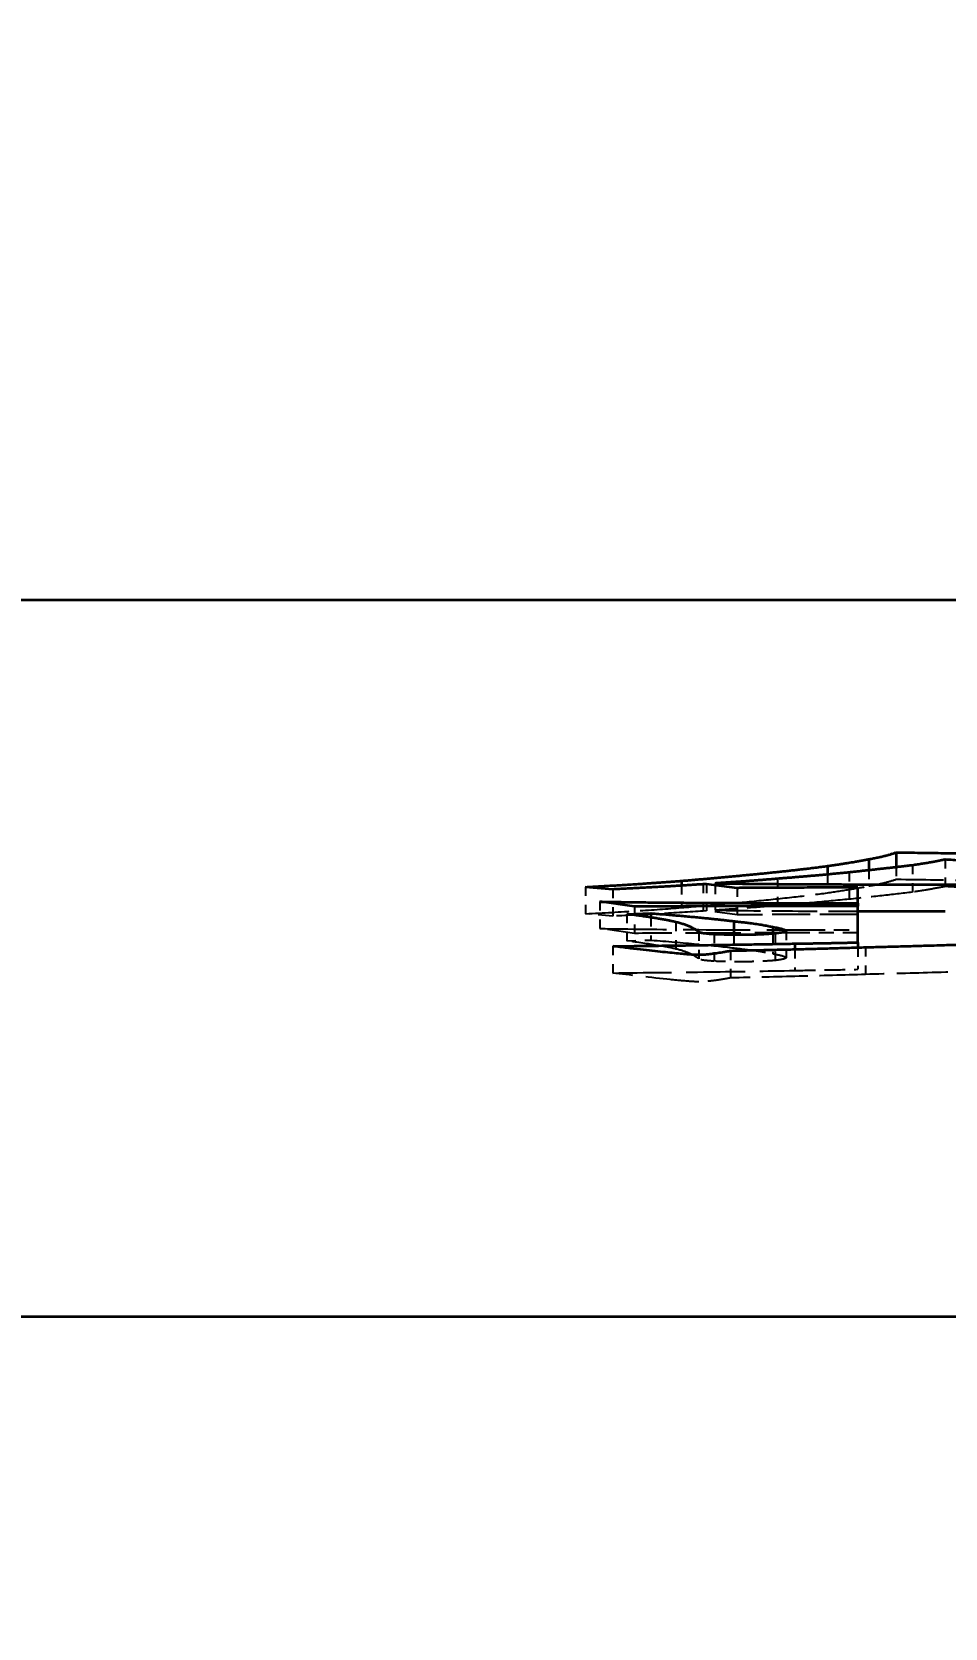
# Model space of a CAD drawing. Header units: millimetres. Extents: x 200 to 5740, y 200 to 4000.
# Drawn here: x 3950.78 to 3960.97, y 1942.54 to 1960.34 of the extents above; entities that cross this region are included whole.
import ezdxf

# ---------------------------------------------------------------- set-up
doc = ezdxf.new("R2010")
doc.units = ezdxf.units.MM
doc.header["$LTSCALE"] = 20
doc.linetypes.add('DASHED', pattern=[0.2067, 0.1654, -0.0413])
for name, color, linetype, lineweight in [('可見 (ISO)', 7, 'Continuous', 35), ('標註 (ISO)', 7, 'Continuous', 18), ('隱藏 (ISO)', 7, 'DASHED', 25)]:
    doc.layers.add(name, color=color, linetype=linetype, lineweight=lineweight)
doc.styles.add('註記文字 (JIS)', font='kaiu.ttf')
doc.dimstyles.new('預設 (JIS)', dxfattribs={"dimscale": 20, "dimtxt": 3, "dimasz": 3, "dimexe": 2, "dimexo": 1, "dimgap": 0.8, "dimtad": 1, "dimrnd": 1e-08, "dimdsep": 46, "dimtxsty": '註記文字 (JIS)', "dimblk": 'Filled-1', "dimcen": 0.09, "dimdle": 10, "dimclrd": 256, "dimclre": 256, "dimclrt": 256, "dimadec": 0, "dimazin": 2, "dimtfac": 0.833333, "dimtmove": 0, "dimatfit": 3, "dimfxl": 0, "dimtolj": 1, "dimtzin": 0, "dimlwd": -1, "dimlwe": -1, "dimarcsym": 0})

# ---------------------------------------------------------------- blocks, each defined once
blk = doc.blocks.new('Filled-1')
at = {"color": 0}
for p, q in [((0, 0), (-1, 0.16667)), ((-1, 0.16667), (-1, -0.16667)), ((-1, 0), (0, 0)), ((-1, -0.16667), (0, 0))]:
    blk.add_line(p, q, dxfattribs=at)
at = {"color": 0, "flags": 128}
blk.add_lwpolyline([(-1, -0.16667), (0, 0)], dxfattribs=at)
at = {"color": 0}
blk.add_solid([(-1, -0.16667), (0, 0), (-1, 0.16667), (-1, -0.16667)], dxfattribs=at)
blk = doc.blocks.new('*D40')
at = {"layer": 'Defpoints', "color": 0}
for p in [(3955.283, 2448.006), (4476.873, 2448.006), (4342.783, 958.006)]:
    blk.add_point(p, dxfattribs=at)
at = {"layer": '標註 (ISO)'}
for p, q in [((3975.283, 2448.006), (4516.873, 2448.006)), ((4476.873, 1018.006), (4476.873, 2388.006)), ((4362.783, 958.006), (4516.873, 958.006))]:
    blk.add_line(p, q, dxfattribs=at)
at = {"layer": '標註 (ISO)', "xscale": 60, "yscale": 60, "zscale": 60}
for p, rotation in [((4476.873, 2448.006), 90), ((4476.873, 958.006), 270)]:
    blk.add_blockref('Filled-1', p, dxfattribs=dict(at, rotation=rotation))
at = {"layer": '標註 (ISO)', "insert": (4396.895, 1625.603), "char_height": 60, "attachment_point": 1, "rotation": 90, "style": '註記文字 (JIS)'}
blk.add_mtext('\\A1;1490', dxfattribs=at)

msp = doc.modelspace()

# ---------------------------------------------------------------- linework, layer by layer
at = {"layer": '可見 (ISO)'}
for p, q in [((3772.283, 1954.006), (4222.283, 1954.006)), ((3960.426, 1951.188), (3960.426, 1951.023)), ((3959.66, 1951.037), (3959.66, 1950.942)), ((3960.122, 1951.113), (3960.122, 1950.989)), ((3957.265, 1950.776), (3956.961, 1950.802)), ((3958.031, 1950.871), (3958.031, 1950.818)), ((3958.311, 1950.835), (3958.274, 1950.833)), ((3958.651, 1950.791), (3958.311, 1950.835)), ((3958.408, 1950.843), (3958.408, 1950.823)), ((3960, 1950.623), (3960, 1950.796)), ((3960.584, 1950.831), (3961.471, 1950.831)), ((3957.508, 1950.584), (3957.119, 1950.639)), ((3959.465, 1950.623), (3960, 1950.623)), ((3960, 1950.59), (3959.465, 1950.59)), ((3960, 1950.623), (3960, 1950.59)), ((3960, 1950.184), (3960, 1950.59)), ((3957.423, 1950.5), (3957.691, 1950.509)), ((3957.691, 1950.509), (3957.691, 1950.462)), ((3958.615, 1950.421), (3958.615, 1950.269)), ((3960.584, 1950.531), (3960.973, 1950.531)), ((3959.052, 1950.357), (3959.052, 1950.281)), ((3959.295, 1950.171), (3959.295, 1950.105)), ((3960, 1950.184), (3960, 1950.124)), ((4222.283, 1946.006), (3772.283, 1946.006))]:
    msp.add_line(p, q, dxfattribs=at)
for points, degree in [([(3960.122, 1951.113), (3960.304, 1951.145), (3960.426, 1951.188)], 2), ([(3960.426, 1951.188), (3961.374, 1951.177), (3962.042, 1951.161)], 2), ([(3958.031, 1950.871), (3958.457, 1950.907), (3958.894, 1950.95)], 2), ([(3958.894, 1950.95), (3959.344, 1950.994), (3959.66, 1951.037)], 2), ([(3959.903, 1950.965), (3959.478, 1950.923), (3959.101, 1950.894)], 2), ([(3959.66, 1951.037), (3959.94, 1951.077), (3960.122, 1951.113)], 2), ([(3960.608, 1951.044), (3960.28, 1951.005), (3959.903, 1950.965)], 2), ([(3960.973, 1951.108), (3960.815, 1951.074), (3960.608, 1951.044)], 2), ([(3961.921, 1951.041), (3961.556, 1951.072), (3960.973, 1951.108)], 2), ([(3956.961, 1950.802), (3957.569, 1950.835), (3958.031, 1950.871)], 2), ([(3958.274, 1950.833), (3957.812, 1950.802), (3957.265, 1950.776)], 2), ([(3959.101, 1950.894), (3958.76, 1950.865), (3958.408, 1950.843)], 2), ([(3958.408, 1950.843), (3959.295, 1950.831), (3960.584, 1950.831)], 2), ([(3960, 1950.796), (3959.052, 1950.795), (3958.651, 1950.791)], 2), ([(3957.119, 1950.639), (3957.995, 1950.623), (3959.465, 1950.623)], 2), ([(3959.465, 1950.59), (3958.031, 1950.588), (3957.508, 1950.584)], 2), ([(3957.97, 1950.41), (3957.824, 1950.447), (3957.423, 1950.5)], 2), ([(3957.691, 1950.509), (3958.25, 1950.466), (3958.615, 1950.421)], 2), ([(3958.226, 1950.301), (3958.128, 1950.373), (3957.97, 1950.41)], 2), ([(3958.615, 1950.421), (3958.894, 1950.393), (3959.052, 1950.357)], 2), ([(3960, 1950.532), (3960.196, 1950.532), (3960.391, 1950.531), (3960.584, 1950.531)], 3), ([(3958.396, 1950.274), (3958.226, 1950.285), (3958.226, 1950.301)], 2), ([(3958.736, 1950.268), (3958.554, 1950.268), (3958.396, 1950.274)], 2), ([(3959.076, 1950.283), (3958.894, 1950.268), (3958.736, 1950.268)], 2), ([(3959.052, 1950.357), (3959.198, 1950.332), (3959.198, 1950.311)], 2), ([(3959.198, 1950.311), (3959.198, 1950.297), (3959.076, 1950.283)], 2), ([(3957.265, 1950.142), (3958.408, 1950.154), (3959.295, 1950.171)], 2), ([(3958.226, 1950.044), (3958.068, 1950.044), (3957.265, 1950.142)], 2), ([(3958.578, 1950.088), (3958.347, 1950.044), (3958.226, 1950.044)], 2), ([(3960.085, 1950.127), (3959.356, 1950.104), (3958.578, 1950.088)], 2), ([(3959.295, 1950.171), (3959.66, 1950.176), (3960, 1950.184)], 2), ([(3961.714, 1950.175), (3960.851, 1950.146), (3960.085, 1950.127)], 2)]:
    msp.add_open_spline(points, degree=degree, dxfattribs=at)
at = {"layer": '隱藏 (ISO)', "ltscale": 0.02847}
for p, q in [((3959.903, 1950.965), (3959.903, 1950.666)), ((3960.608, 1951.044), (3960.608, 1950.745)), ((3960.973, 1951.108), (3960.973, 1950.808)), ((3956.961, 1950.802), (3956.961, 1950.503)), ((3957.265, 1950.776), (3957.265, 1950.477)), ((3958.274, 1950.833), (3958.274, 1950.534)), ((3958.311, 1950.835), (3958.311, 1950.536)), ((3958.651, 1950.791), (3958.651, 1950.492)), ((3959.101, 1950.894), (3959.101, 1950.594)), ((3957.119, 1950.639), (3957.119, 1950.34)), ((3957.423, 1950.5), (3957.423, 1950.201)), ((3957.508, 1950.584), (3957.508, 1950.285)), ((3957.97, 1950.41), (3957.97, 1950.11)), ((3958.226, 1950.301), (3958.226, 1950.001)), ((3958.396, 1950.274), (3958.396, 1949.974)), ((3959.076, 1950.283), (3959.076, 1949.983)), ((3959.198, 1950.311), (3959.198, 1950.012)), ((3957.265, 1950.142), (3957.265, 1949.843)), ((3958.578, 1950.088), (3958.578, 1949.789)), ((3960.085, 1950.127), (3960.085, 1949.827))]:
    msp.add_line(p, q, dxfattribs=at)
at = {"layer": '隱藏 (ISO)', "ltscale": 0.0166}
msp.add_line((3960.122, 1950.989), (3960.122, 1950.814), dxfattribs=at)
at = {"layer": '隱藏 (ISO)', "ltscale": 0.012665}
msp.add_line((3960.426, 1951.023), (3960.426, 1950.889), dxfattribs=at)
at = {"layer": '隱藏 (ISO)', "ltscale": 0.023364}
msp.add_line((3958.031, 1950.818), (3958.031, 1950.572), dxfattribs=at)
at = {"layer": '隱藏 (ISO)', "ltscale": 0.026557}
msp.add_line((3958.408, 1950.823), (3958.408, 1950.543), dxfattribs=at)
at = {"layer": '隱藏 (ISO)', "ltscale": 0.01941}
msp.add_line((3959.66, 1950.942), (3959.66, 1950.737), dxfattribs=at)
at = {"layer": '隱藏 (ISO)', "ltscale": 0.049692}
msp.add_line((3957.265, 1950.477), (3956.961, 1950.503), dxfattribs=at)
at = {"layer": '隱藏 (ISO)', "ltscale": 0.023996}
msp.add_line((3957.691, 1950.462), (3957.691, 1950.21), dxfattribs=at)
at = {"layer": '隱藏 (ISO)', "ltscale": 0.004811}
msp.add_line((3958.311, 1950.536), (3958.274, 1950.534), dxfattribs=at)
at = {"layer": '隱藏 (ISO)', "ltscale": 0.075502}
msp.add_line((3958.651, 1950.492), (3958.311, 1950.536), dxfattribs=at)
at = {"layer": '隱藏 (ISO)', "ltscale": 0.09217}
msp.add_line((3957.508, 1950.285), (3957.119, 1950.34), dxfattribs=at)
at = {"layer": '隱藏 (ISO)', "ltscale": 0.013933}
msp.add_line((3958.615, 1950.269), (3958.615, 1950.122), dxfattribs=at)
at = {"layer": '隱藏 (ISO)', "ltscale": 0.021233}
msp.add_line((3959.052, 1950.281), (3959.052, 1950.057), dxfattribs=at)
at = {"layer": '隱藏 (ISO)', "ltscale": 0.050836}
for p, q in [((3959.465, 1950.323), (3960, 1950.323)), ((3960, 1950.29), (3959.465, 1950.29))]:
    msp.add_line(p, q, dxfattribs=at)
at = {"layer": '隱藏 (ISO)', "ltscale": 0.02891}
msp.add_line((3957.423, 1950.201), (3957.691, 1950.21), dxfattribs=at)
at = {"layer": '隱藏 (ISO)', "ltscale": 0.022154}
msp.add_line((3959.295, 1950.105), (3959.295, 1949.871), dxfattribs=at)
at = {"layer": '隱藏 (ISO)', "ltscale": 0.022809}
msp.add_line((3960, 1950.124), (3960, 1949.884), dxfattribs=at)
at = {"layer": '隱藏 (ISO)', "ltscale": 0.125959}
msp.add_open_spline([(3959.66, 1950.737), (3959.75, 1950.75), (3959.835, 1950.764), (3959.989, 1950.789), (3960.059, 1950.801), (3960.122, 1950.814)], degree=3, knots=[-0.132152, -0.132152, -0.132152, -0.132152, -0.0635195, -0.0635195, 0, 0, 0, 0], dxfattribs=at)
at = {"layer": '隱藏 (ISO)', "ltscale": 0.120484}
msp.add_open_spline([(3960.122, 1950.814), (3960.187, 1950.825), (3960.242, 1950.837), (3960.343, 1950.862), (3960.388, 1950.876), (3960.426, 1950.889)], degree=3, knots=[-0.1260152, -0.1260152, -0.1260152, -0.1260152, -0.0670629, -0.0670629, 0, 0, 0, 0], dxfattribs=at)
at = {"layer": '隱藏 (ISO)', "ltscale": 0.159948}
msp.add_open_spline([(3960.426, 1950.889), (3960.719, 1950.886), (3961.016, 1950.881), (3961.552, 1950.872), (3961.803, 1950.867), (3962.042, 1950.861)], degree=3, knots=[-0.1671038, -0.1671038, -0.1671038, -0.1671038, -0.077395, -0.077395, 0, 0, 0, 0], dxfattribs=at)
at = {"layer": '隱藏 (ISO)', "ltscale": 0.104311}
msp.add_open_spline([(3960.973, 1950.808), (3960.921, 1950.797), (3960.865, 1950.787), (3960.743, 1950.765), (3960.678, 1950.755), (3960.608, 1950.745)], degree=3, knots=[-0.109621, -0.109621, -0.109621, -0.109621, -0.0537859, -0.0537859, 0, 0, 0, 0], dxfattribs=at)
at = {"layer": '隱藏 (ISO)', "ltscale": 0.137924}
msp.add_open_spline([(3961.921, 1950.741), (3961.791, 1950.752), (3961.648, 1950.763), (3961.333, 1950.786), (3961.154, 1950.797), (3960.973, 1950.808)], degree=3, knots=[-0.1441311, -0.1441311, -0.1441311, -0.1441311, -0.0770248, -0.0770248, 0, 0, 0, 0], dxfattribs=at)
at = {"layer": '隱藏 (ISO)', "ltscale": 0.146659}
msp.add_open_spline([(3958.031, 1950.572), (3958.177, 1950.584), (3958.32, 1950.597), (3958.608, 1950.623), (3958.753, 1950.636), (3958.894, 1950.65)], degree=3, knots=[-0.1539205, -0.1539205, -0.1539205, -0.1539205, -0.079397, -0.079397, 0, 0, 0, 0], dxfattribs=at)
at = {"layer": '隱藏 (ISO)', "ltscale": 0.102693}
msp.add_open_spline([(3959.101, 1950.594), (3958.991, 1950.585), (3958.876, 1950.576), (3958.645, 1950.559), (3958.529, 1950.551), (3958.408, 1950.543)], degree=3, knots=[-0.1078499, -0.1078499, -0.1078499, -0.1078499, -0.0522628, -0.0522628, 0, 0, 0, 0], dxfattribs=at)
at = {"layer": '隱藏 (ISO)', "ltscale": 0.153854}
msp.add_open_spline([(3958.894, 1950.65), (3959.041, 1950.664), (3959.18, 1950.679), (3959.435, 1950.708), (3959.552, 1950.723), (3959.66, 1950.737)], degree=3, knots=[-0.1616173, -0.1616173, -0.1616173, -0.1616173, -0.0789647, -0.0789647, 0, 0, 0, 0], dxfattribs=at)
at = {"layer": '隱藏 (ISO)', "ltscale": 0.134819}
msp.add_open_spline([(3959.903, 1950.666), (3959.77, 1950.653), (3959.632, 1950.64), (3959.366, 1950.616), (3959.235, 1950.605), (3959.101, 1950.594)], degree=3, knots=[-0.1409487, -0.1409487, -0.1409487, -0.1409487, -0.0657575, -0.0657575, 0, 0, 0, 0], dxfattribs=at)
at = {"layer": '隱藏 (ISO)', "ltscale": 0.139797}
msp.add_open_spline([(3960.608, 1950.745), (3960.498, 1950.732), (3960.384, 1950.718), (3960.149, 1950.692), (3960.028, 1950.679), (3959.903, 1950.666)], degree=3, knots=[-0.1468959, -0.1468959, -0.1468959, -0.1468959, -0.0740309, -0.0740309, 0, 0, 0, 0], dxfattribs=at)
at = {"layer": '隱藏 (ISO)', "ltscale": 0.147528}
msp.add_open_spline([(3956.961, 1950.503), (3957.16, 1950.514), (3957.351, 1950.525), (3957.709, 1950.548), (3957.875, 1950.559), (3958.031, 1950.572)], degree=3, knots=[-0.1550983, -0.1550983, -0.1550983, -0.1550983, -0.0763593, -0.0763593, 0, 0, 0, 0], dxfattribs=at)
at = {"layer": '隱藏 (ISO)', "ltscale": 0.130323}
msp.add_open_spline([(3958.274, 1950.534), (3958.12, 1950.523), (3957.959, 1950.514), (3957.622, 1950.495), (3957.446, 1950.486), (3957.265, 1950.477)], degree=3, knots=[-0.1370189, -0.1370189, -0.1370189, -0.1370189, -0.0688445, -0.0688445, 0, 0, 0, 0], dxfattribs=at)
at = {"layer": '隱藏 (ISO)', "ltscale": 0.152753}
msp.add_open_spline([(3958.408, 1950.543), (3958.73, 1950.539), (3959.067, 1950.536), (3959.595, 1950.533), (3959.798, 1950.533), (3960, 1950.532)], degree=3, knots=[-0.216894, -0.216894, -0.216894, -0.216894, -0.1179938, -0.1179938, -0.0578932, -0.0578932, -0.0578932, -0.0578932], dxfattribs=at)
at = {"layer": '隱藏 (ISO)', "ltscale": 0.128664}
msp.add_open_spline([(3960, 1950.496), (3959.74, 1950.496), (3959.45, 1950.496), (3959.025, 1950.494), (3958.816, 1950.493), (3958.651, 1950.492)], degree=3, knots=[-0.1294429, -0.1294429, -0.1294429, -0.1294429, -0.0500203, -0.0500203, 0, 0, 0, 0], dxfattribs=at)
at = {"layer": '隱藏 (ISO)', "ltscale": 0.22554}
msp.add_open_spline([(3957.119, 1950.34), (3957.447, 1950.333), (3957.804, 1950.33), (3958.576, 1950.324), (3959.03, 1950.323), (3959.465, 1950.323)], degree=3, knots=[-0.2329823, -0.2329823, -0.2329823, -0.2329823, -0.1304994, -0.1304994, 0, 0, 0, 0], dxfattribs=at)
at = {"layer": '隱藏 (ISO)', "ltscale": 0.186509}
msp.add_open_spline([(3959.465, 1950.29), (3959.082, 1950.29), (3958.644, 1950.289), (3958.041, 1950.288), (3957.731, 1950.287), (3957.508, 1950.285)], degree=3, knots=[-0.1856053, -0.1856053, -0.1856053, -0.1856053, -0.0671664, -0.0671664, 0, 0, 0, 0], dxfattribs=at)
at = {"layer": '隱藏 (ISO)', "ltscale": 0.149581}
msp.add_open_spline([(3957.97, 1950.11), (3957.916, 1950.124), (3957.841, 1950.138), (3957.661, 1950.168), (3957.544, 1950.185), (3957.423, 1950.201)], degree=3, knots=[-0.155032, -0.155032, -0.155032, -0.155032, -0.0857734, -0.0857734, 0, 0, 0, 0], dxfattribs=at)
at = {"layer": '隱藏 (ISO)', "ltscale": 0.162672}
msp.add_open_spline([(3957.691, 1950.21), (3957.872, 1950.196), (3958.043, 1950.181), (3958.352, 1950.152), (3958.49, 1950.137), (3958.615, 1950.122)], degree=3, knots=[-0.1709394, -0.1709394, -0.1709394, -0.1709394, -0.0833712, -0.0833712, 0, 0, 0, 0], dxfattribs=at)
at = {"layer": '隱藏 (ISO)', "ltscale": 0.170847}
msp.add_open_spline([(3958.226, 1950.001), (3958.198, 1950.022), (3958.161, 1950.044), (3958.079, 1950.079), (3958.032, 1950.096), (3957.97, 1950.11)], degree=3, knots=[-0.1745353, -0.1745353, -0.1745353, -0.1745353, -0.072484, -0.072484, 0, 0, 0, 0], dxfattribs=at)
at = {"layer": '隱藏 (ISO)', "ltscale": 0.108181}
msp.add_open_spline([(3958.615, 1950.122), (3958.71, 1950.112), (3958.793, 1950.102), (3958.939, 1950.08), (3959.001, 1950.069), (3959.052, 1950.057)], degree=3, knots=[-0.1137654, -0.1137654, -0.1137654, -0.1137654, -0.0584789, -0.0584789, 0, 0, 0, 0], dxfattribs=at)
at = {"layer": '隱藏 (ISO)', "ltscale": 0.072233}
msp.add_open_spline([(3959.052, 1950.057), (3959.098, 1950.05), (3959.136, 1950.042), (3959.185, 1950.026), (3959.198, 1950.019), (3959.198, 1950.012)], degree=3, knots=[-0.07584312, -0.07584312, -0.07584312, -0.07584312, -0.03578918, -0.03578918, 0, 0, 0, 0], dxfattribs=at)
at = {"layer": '隱藏 (ISO)', "ltscale": 0.045747}
msp.add_open_spline([(3958.396, 1949.974), (3958.341, 1949.978), (3958.297, 1949.982), (3958.239, 1949.991), (3958.226, 1949.996), (3958.226, 1950.001)], degree=3, knots=[-0.04862697, -0.04862697, -0.04862697, -0.04862697, -0.02444703, -0.02444703, 0, 0, 0, 0], dxfattribs=at)
at = {"layer": '隱藏 (ISO)', "ltscale": 0.034056}
msp.add_open_spline([(3958.736, 1949.968), (3958.676, 1949.968), (3958.617, 1949.969), (3958.502, 1949.971), (3958.447, 1949.972), (3958.396, 1949.974)], degree=3, knots=[-0.03607498, -0.03607498, -0.03607498, -0.03607498, -0.01811401, -0.01811401, 0, 0, 0, 0], dxfattribs=at)
at = {"layer": '隱藏 (ISO)', "ltscale": 0.041081}
msp.add_open_spline([(3959.076, 1949.983), (3959.032, 1949.98), (3958.98, 1949.976), (3958.891, 1949.972), (3958.856, 1949.97), (3958.791, 1949.969), (3958.764, 1949.968), (3958.736, 1949.968)], degree=3, knots=[-0.04264233, -0.04264233, -0.04264233, -0.04264233, -0.02053388, -0.02053388, -0.00840972, -0.00840972, 0, 0, 0, 0], dxfattribs=at)
at = {"layer": '隱藏 (ISO)', "ltscale": 0.045844}
msp.add_open_spline([(3959.198, 1950.012), (3959.198, 1950.007), (3959.188, 1950.002), (3959.147, 1949.993), (3959.115, 1949.988), (3959.076, 1949.983)], degree=3, knots=[-0.04840702, -0.04840702, -0.04840702, -0.04840702, -0.024928, -0.024928, 0, 0, 0, 0], dxfattribs=at)
at = {"layer": '隱藏 (ISO)', "ltscale": 0.069905}
msp.add_open_spline([(3959.295, 1949.871), (3959.416, 1949.873), (3959.535, 1949.875), (3959.77, 1949.879), (3959.886, 1949.882), (3960, 1949.884)], degree=3, knots=[-0.07352072, -0.07352072, -0.07352072, -0.07352072, -0.03643469, -0.03643469, 0, 0, 0, 0], dxfattribs=at)
at = {"layer": '隱藏 (ISO)', "ltscale": 0.171879}
msp.add_open_spline([(3961.714, 1949.875), (3961.438, 1949.866), (3961.158, 1949.857), (3960.616, 1949.841), (3960.351, 1949.834), (3960.085, 1949.827)], degree=3, knots=[-0.1802382, -0.1802382, -0.1802382, -0.1802382, -0.0863535, -0.0863535, 0, 0, 0, 0], dxfattribs=at)
at = {"layer": '隱藏 (ISO)', "ltscale": 0.198343}
msp.add_open_spline([(3957.265, 1949.843), (3957.626, 1949.847), (3957.988, 1949.851), (3958.663, 1949.86), (3958.983, 1949.865), (3959.295, 1949.871)], degree=3, knots=[-0.2077158, -0.2077158, -0.2077158, -0.2077158, -0.098181, -0.098181, 0, 0, 0, 0], dxfattribs=at)
at = {"layer": '隱藏 (ISO)', "ltscale": 0.179371}
msp.add_open_spline([(3958.226, 1949.744), (3958.222, 1949.744), (3958.219, 1949.745), (3958.211, 1949.745), (3958.207, 1949.745), (3958.194, 1949.745), (3958.184, 1949.746), (3958.153, 1949.747), (3958.128, 1949.749), (3958.043, 1949.756), (3957.97, 1949.763), (3957.7, 1949.79), (3957.44, 1949.822), (3957.265, 1949.843)], degree=3, knots=[-0.1727145, -0.1727145, -0.1727145, -0.1727145, -0.1712614, -0.1712614, -0.1695403, -0.1695403, -0.1651351, -0.1651351, -0.1527179, -0.1527179, -0.1168732, -0.1168732, 0, 0, 0, 0], dxfattribs=at)
at = {"layer": '隱藏 (ISO)', "ltscale": 0.077669}
msp.add_open_spline([(3958.578, 1949.789), (3958.531, 1949.779), (3958.467, 1949.768), (3958.375, 1949.755), (3958.34, 1949.751), (3958.292, 1949.747), (3958.279, 1949.746), (3958.258, 1949.745), (3958.25, 1949.745), (3958.237, 1949.745), (3958.231, 1949.744), (3958.226, 1949.744)], degree=3, knots=[-0.06025234, -0.06025234, -0.06025234, -0.06025234, -0.02548451, -0.02548451, -0.00967339, -0.00967339, -0.00427857, -0.00427857, -0.00170015, -0.00170015, 0, 0, 0, 0], dxfattribs=at)
at = {"layer": '隱藏 (ISO)', "ltscale": 0.155672}
msp.add_open_spline([(3960.085, 1949.827), (3959.842, 1949.82), (3959.595, 1949.813), (3959.092, 1949.8), (3958.837, 1949.794), (3958.578, 1949.789)], degree=3, knots=[-0.1636249, -0.1636249, -0.1636249, -0.1636249, -0.0819924, -0.0819924, 0, 0, 0, 0], dxfattribs=at)

# ---------------------------------------------------------------- dimensions: what is measured, and where the dimension line sits
at = {"layer": '標註 (ISO)'}
dim = msp.add_linear_dim(base=(4476.873, 2448.006), p1=(4342.783, 958.006), p2=(3955.283, 2448.006), angle=90, dimstyle='預設 (JIS)', override={"dimgap": 0.8, "dimdec": 2, "dimtol": 0, "dimlim": 0, "dimtp": 0, "dimtm": 0, "dimtdec": 2, "dimtofl": 0, "dimatfit": 1}, dxfattribs=at)
dim.commit()
dim.dimension.update_dxf_attribs({"geometry": '*D40', "text_midpoint": (4476.873, 1703.006), "dimtype": 160})

doc.saveas('drawing.dxf')
